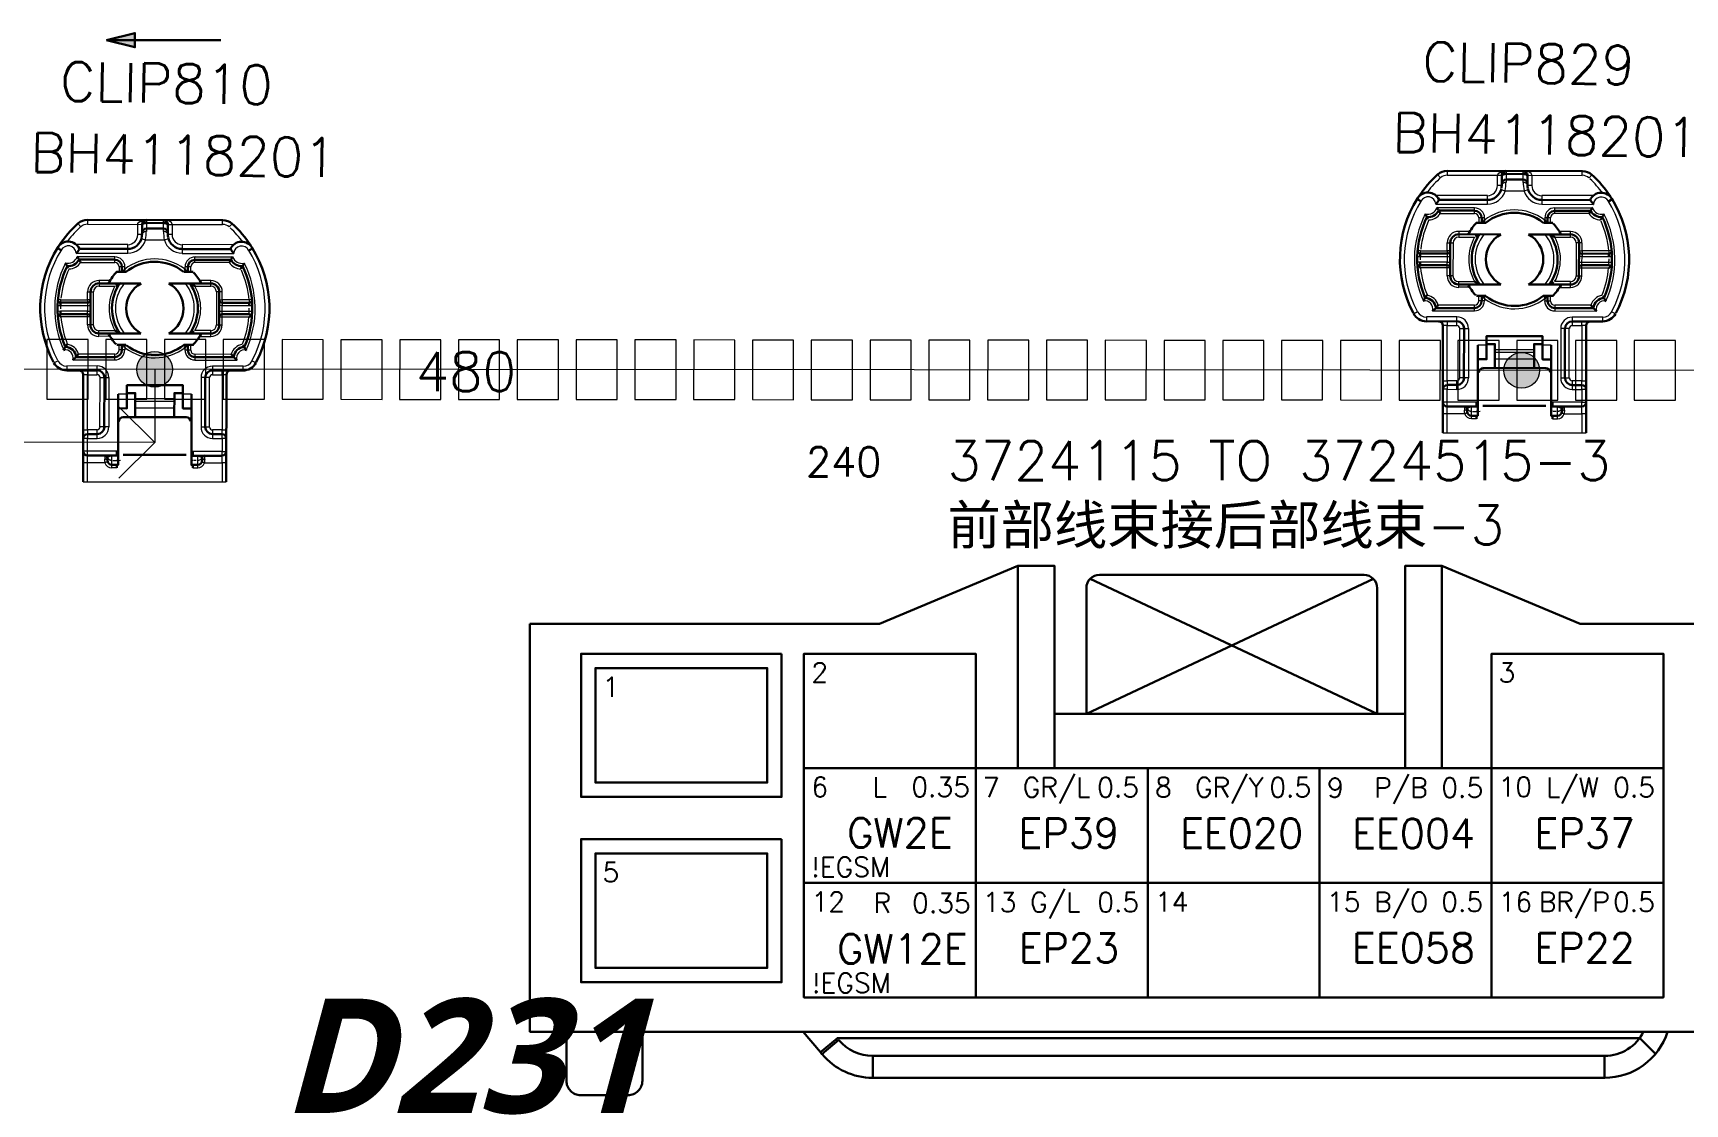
# Model space of a CAD drawing. Header units: millimetres. Extents: x 6 to 3615, y 6 to 858.
# Drawn here: x 1103.4 to 1219, y 143.8 to 218.7 of the extents above; entities that cross this region are included whole.
import ezdxf

# ---------------------------------------------------------------- set-up
doc = ezdxf.new("R2010")
doc.units = ezdxf.units.MM
doc.styles.add('SegoeUIBoldItalic_Style', font='segoeuiz.ttf')
doc.styles.add('Simplex_Style', font='simplex_.ttf')

msp = doc.modelspace()

# ---------------------------------------------------------------- hatches: boundary and pattern name
msp.add_hatch(color=0).paths.add_polyline_path([(1110.55, 218.73), (1108.55, 218.23), (1110.55, 217.73)])
h = msp.add_hatch(color=0)
edge = h.paths.add_edge_path()
edge.add_arc((1111.93, 195.19), 1.25, 0, 360)
h = msp.add_hatch(color=0)
edge = h.paths.add_edge_path()
edge.add_arc((1111.93, 195.19), 1.25, 0, 360)
h = msp.add_hatch(color=0)
edge = h.paths.add_edge_path()
edge.add_arc((1207.59, 195.12), 1.25, 0, 360)
h = msp.add_hatch(color=0)
edge = h.paths.add_edge_path()
edge.add_arc((1207.59, 195.12), 1.25, 0, 360)

# ---------------------------------------------------------------- linework, layer by layer
at = {"color": 0, "linetype": 'Continuous', "lineweight": 30, "flags": 128}
for points in [[(1108.55, 218.23), (1110.55, 217.73), (1110.55, 218.73)], [(1155.8, 175.29), (1141.77, 175.29), (1141.77, 165.27), (1155.8, 165.27), (1155.8, 175.29)], [(1155.8, 162.32), (1141.77, 162.32), (1141.77, 152.3), (1155.8, 152.3), (1155.8, 162.32)]]:
    msp.add_lwpolyline(points, close=True, dxfattribs=at)
for points in [[(1116.55, 218.23), (1108.55, 218.23)], [(1211.82, 209.07), (1202.37, 209.08)], [(1206.2, 208.78), (1206.2, 208.05)], [(1207.7, 208.48), (1206.5, 208.48)], [(1208, 208.05), (1208, 208.78)], [(1200.53, 206.96), (1200.27, 207.11)], [(1205.19, 207.05), (1201.81, 207.05)], [(1212.38, 207.04), (1209, 207.05)], [(1213.66, 206.95), (1213.92, 207.1)], [(1201.78, 206.3), (1204.29, 206.3)], [(1204.79, 205.8), (1204.79, 205.45), (1204.9, 205.45)], [(1209.77, 205.44), (1209.4, 205.44), (1209.4, 205.79)], [(1209.9, 206.29), (1212.41, 206.29)], [(1116.67, 205.64), (1107.22, 205.65)], [(1111.05, 205.34), (1111.05, 204.62)], [(1112.55, 205.04), (1111.35, 205.04)], [(1112.85, 204.62), (1112.85, 205.34)], [(1206.12, 204.64), (1203.19, 204.65)], [(1204.79, 205.45), (1204.42, 205.45)], [(1205.08, 205.45), (1204.9, 205.45), (1204.99, 205.63)], [(1208.07, 204.64), (1211, 204.64)], [(1209.12, 205.44), (1209.29, 205.44)], [(1209.4, 205.44), (1209.29, 205.44), (1209.2, 205.63)], [(1105.38, 203.53), (1105.12, 203.67)], [(1110.04, 203.62), (1106.66, 203.62)], [(1117.23, 203.61), (1113.85, 203.61)], [(1118.51, 203.52), (1118.77, 203.66)], [(1202.58, 204.04), (1202.58, 201.74)], [(1211.6, 201.73), (1211.61, 204.04)], [(1106.63, 202.87), (1109.14, 202.87)], [(1109.64, 202.36), (1109.64, 202.01), (1109.75, 202.01)], [(1114.62, 202.01), (1114.25, 202.01), (1114.25, 202.36)], [(1114.75, 202.86), (1117.26, 202.86)], [(1200.51, 202.29), (1200.35, 202.43)], [(1202.38, 203.29), (1200.51, 203.29)], [(1200.51, 202.49), (1202.38, 202.49)], [(1211.8, 202.48), (1213.68, 202.48)], [(1213.68, 203.28), (1211.81, 203.29)], [(1213.68, 202.28), (1213.83, 202.42)], [(1213.69, 202.48), (1213.69, 202.48)], [(1110.97, 201.21), (1108.04, 201.21)], [(1109.64, 202.01), (1109.27, 202.01)], [(1109.92, 202.01), (1109.75, 202.01), (1109.84, 202.2)], [(1112.92, 201.21), (1115.85, 201.21)], [(1113.97, 202.01), (1114.14, 202.01)], [(1114.25, 202.01), (1114.14, 202.01), (1114.05, 202.2)], [(1107.43, 200.61), (1107.43, 198.31)], [(1116.45, 198.3), (1116.45, 200.61)], [(1203.18, 201.14), (1206.12, 201.14)], [(1204.42, 200.34), (1204.9, 200.33)], [(1204.79, 200.33), (1204.79, 199.98)], [(1204.99, 200.15), (1204.9, 200.33), (1205.07, 200.33)], [(1208.06, 201.13), (1211, 201.13)], [(1209.29, 200.33), (1209.11, 200.33)], [(1209.2, 200.14), (1209.29, 200.33), (1209.4, 200.33)], [(1209.4, 199.98), (1209.4, 200.33), (1209.77, 200.33)], [(1105.35, 198.86), (1105.2, 199)], [(1107.23, 199.86), (1105.35, 199.86)], [(1105.35, 199.06), (1107.23, 199.06)], [(1118.53, 199.85), (1116.65, 199.85)], [(1116.65, 199.05), (1118.53, 199.05)], [(1118.53, 198.85), (1118.68, 198.99)], [(1118.54, 199.05), (1118.54, 199.05)], [(1204.28, 199.48), (1201.57, 199.48), (1201.53, 199.44)], [(1212.66, 199.43), (1212.62, 199.48), (1209.9, 199.48)], [(1108.03, 197.71), (1110.97, 197.7)], [(1112.91, 197.7), (1115.85, 197.7)], [(1200.92, 198.56), (1203.06, 198.55)], [(1202.08, 198.26), (1202.07, 190.75)], [(1203.56, 198.05), (1203.55, 194.6)], [(1210.62, 194.59), (1210.62, 198.05)], [(1211.12, 198.55), (1213.27, 198.55)], [(1212.1, 190.75), (1212.1, 198.25)], [(1109.27, 196.9), (1109.75, 196.9)], [(1109.64, 196.9), (1109.64, 196.55)], [(1109.84, 196.72), (1109.75, 196.9), (1109.92, 196.9)], [(1114.14, 196.9), (1113.96, 196.9)], [(1114.05, 196.71), (1114.14, 196.9), (1114.25, 196.9)], [(1114.25, 196.55), (1114.25, 196.9), (1114.62, 196.9)], [(1204.52, 195.9), (1205.13, 195.9), (1205.13, 197.52), (1209.05, 197.51), (1209.05, 195.89), (1209.66, 195.89)], [(1204.52, 196.89), (1204.52, 192.59), (1204.58, 192.59)], [(1205.72, 195.28), (1205.72, 196.96), (1205.13, 196.96)], [(1209.05, 196.96), (1208.46, 196.96), (1208.46, 195.28)], [(1209.66, 196.88), (1209.65, 192.59), (1209.74, 192.59)], [(1109.13, 196.05), (1106.42, 196.05), (1106.38, 196.01)], [(1117.51, 196), (1117.46, 196.04), (1114.75, 196.04)], [(1105.77, 195.12), (1107.91, 195.12)], [(1106.93, 194.82), (1106.92, 187.32)], [(1108.41, 194.62), (1108.4, 191.16)], [(1115.47, 191.16), (1115.47, 194.62)], [(1115.97, 195.12), (1118.11, 195.12)], [(1116.94, 187.31), (1116.95, 194.82)], [(1204.88, 195.29), (1209.29, 195.28)], [(1109.37, 192.47), (1109.98, 192.46), (1109.98, 194.08), (1113.9, 194.08), (1113.9, 192.46), (1114.51, 192.46)], [(1109.37, 193.45), (1109.37, 189.16), (1109.43, 189.16)], [(1110.57, 191.85), (1110.57, 193.53), (1109.98, 193.53)], [(1113.9, 193.53), (1113.31, 193.53), (1113.3, 191.85)], [(1114.51, 193.45), (1114.5, 189.15), (1114.59, 189.15)], [(1203.05, 194.1), (1202.38, 194.1)], [(1204.58, 194.1), (1204.52, 194.1)], [(1209.66, 194.09), (1209.59, 194.09)], [(1211.8, 194.09), (1211.12, 194.09)], [(1202.38, 192.59), (1204.43, 192.59)], [(1203.78, 192.39), (1203.78, 192.24)], [(1204.43, 192.89), (1204.43, 192.59), (1204.52, 192.59), (1204.52, 191.94), (1204.08, 191.94)], [(1204.43, 191.94), (1204.43, 191.74)], [(1209.29, 192.64), (1204.88, 192.64)], [(1209.59, 192.59), (1209.65, 192.59), (1209.65, 191.94), (1210.09, 191.94)], [(1209.74, 192.89), (1209.74, 192.59), (1211.8, 192.59)], [(1209.74, 191.74), (1209.74, 191.94)], [(1210.39, 192.23), (1210.39, 192.39)], [(1109.73, 191.85), (1114.14, 191.85)], [(1107.9, 190.66), (1107.23, 190.66)], [(1109.43, 190.66), (1109.37, 190.66)], [(1114.5, 190.66), (1114.44, 190.66)], [(1116.65, 190.66), (1115.97, 190.66)], [(1107.22, 189.16), (1109.28, 189.16)], [(1108.63, 188.96), (1108.63, 188.81)], [(1109.28, 189.46), (1109.28, 189.16), (1109.37, 189.16), (1109.37, 188.51), (1108.93, 188.51)], [(1109.28, 188.51), (1109.28, 188.31)], [(1114.14, 189.21), (1109.73, 189.21)], [(1114.44, 189.15), (1114.5, 189.15), (1114.5, 188.5), (1114.94, 188.5)], [(1114.59, 189.45), (1114.59, 189.15), (1116.65, 189.15)], [(1114.59, 188.3), (1114.59, 188.5)], [(1115.24, 188.8), (1115.24, 188.95)], [(1138.19, 177.38), (1162.65, 177.38), (1172.33, 181.44), (1174.9, 181.44), (1174.9, 167.28)], [(1172.33, 167.28), (1172.33, 181.44)], [(1197.21, 180.54), (1177.13, 171.09), (1177.13, 179.89)], [(1197.48, 179.89), (1197.48, 171.09), (1177.4, 180.54)], [(1178.05, 180.82), (1196.56, 180.82)], [(1236.61, 177.38), (1211.68, 177.38), (1202.01, 181.44), (1199.43, 181.44), (1199.43, 167.28)], [(1202.01, 167.28), (1202.01, 181.44)], [(1141.99, 148.84), (1138.19, 148.84), (1138.19, 177.38)], [(1169.39, 167.28), (1157.36, 167.28), (1169.39, 167.28), (1169.39, 159.26), (1169.39, 167.28), (1169.39, 159.26), (1181.42, 159.26), (1181.42, 151.24), (1181.42, 167.28), (1169.39, 167.28), (1169.39, 175.29), (1169.39, 159.26), (1217.51, 159.26), (1205.48, 159.26), (1205.48, 167.28), (1205.48, 159.26), (1205.48, 167.28), (1205.48, 151.24), (1205.48, 159.26), (1205.48, 151.24), (1205.48, 159.26), (1193.45, 159.26), (1193.45, 167.28), (1193.45, 159.26), (1193.45, 167.28), (1193.45, 159.26), (1181.42, 159.26), (1181.42, 167.28), (1205.48, 167.28)], [(1157.36, 175.29), (1157.36, 167.28), (1157.36, 175.29), (1157.36, 167.28), (1157.36, 175.29), (1169.39, 175.29)], [(1217.51, 151.24), (1217.51, 175.29), (1217.51, 151.24), (1169.39, 151.24), (1169.39, 159.26), (1169.39, 151.24), (1169.39, 159.26), (1169.39, 151.24), (1157.36, 151.24), (1157.36, 159.26), (1157.36, 151.24)], [(1205.48, 175.29), (1205.48, 167.28), (1205.48, 175.29), (1205.48, 167.28), (1205.48, 175.29), (1217.51, 175.29)], [(1154.8, 174.29), (1154.8, 166.27), (1154.8, 174.29), (1154.8, 166.27), (1154.8, 174.29), (1142.77, 174.29), (1142.77, 166.27), (1154.8, 166.27), (1142.77, 166.27), (1142.77, 174.29)], [(1174.9, 171.09), (1199.43, 171.09)], [(1157.36, 167.28), (1157.36, 159.26), (1157.36, 167.28)], [(1217.51, 167.28), (1205.48, 167.28), (1217.51, 167.28)], [(1154.8, 161.32), (1154.8, 153.3), (1154.8, 161.32), (1154.8, 153.3), (1154.8, 161.32), (1142.77, 161.32), (1142.77, 153.3), (1154.8, 153.3), (1142.77, 153.3), (1142.77, 161.32)], [(1169.39, 159.26), (1157.36, 159.26), (1169.39, 159.26)], [(1193.45, 159.26), (1193.45, 151.24), (1193.45, 159.26), (1193.45, 151.24), (1193.45, 159.26)], [(1147.31, 148.84), (1139.18, 148.84)], [(1146.06, 148.84), (1146.06, 145.4), (1146.05, 145.3), (1146.04, 145.2), (1146.02, 145.11), (1145.98, 145.02), (1145.94, 144.93), (1145.89, 144.84), (1145.83, 144.76), (1145.77, 144.69), (1145.7, 144.62), (1145.61, 144.57), (1145.53, 144.52), (1145.44, 144.47), (1145.35, 144.44), (1145.25, 144.42), (1145.16, 144.4), (1145.06, 144.4), (1141.74, 144.4), (1141.64, 144.4), (1141.55, 144.42), (1141.45, 144.44), (1141.36, 144.47), (1141.27, 144.52), (1141.18, 144.57), (1141.1, 144.62), (1141.03, 144.69), (1140.97, 144.76), (1140.91, 144.84), (1140.86, 144.93), (1140.82, 145.02), (1140.78, 145.11), (1140.76, 145.2), (1140.74, 145.3), (1140.74, 145.4), (1140.74, 148.84)], [(1210.06, 148.84), (1147.31, 148.84), (1227.49, 148.84)], [(1216.95, 147.28), (1215.86, 148.39), (1159.71, 148.39), (1158.52, 147.4), (1157.32, 148.84)], [(1159.81, 148.26), (1158.62, 147.27), (1158.52, 147.4)], [(1220.38, 148.84), (1204.14, 148.84)], [(1162.18, 145.61), (1162.18, 147.15), (1213.39, 147.15), (1213.39, 145.61), (1162.18, 145.61)]]:
    msp.add_lwpolyline(points, dxfattribs=at)
at = {"color": 0, "linetype": 'Continuous', "lineweight": 13, "flags": 128}
for points in [[(1201.9, 208.6), (1201.7, 208.82)], [(1202.37, 209.08), (1202.37, 208.78), (1206.2, 208.78)], [(1206.2, 208.05), (1205.89, 208.05), (1205.9, 208.78)], [(1205.9, 208.78), (1205.91, 208.83), (1205.98, 208.93), (1206.09, 209)], [(1206.5, 208.91), (1206.47, 208.91), (1206.44, 208.9), (1206.41, 208.9), (1206.38, 208.9), (1206.36, 208.89), (1206.33, 208.89), (1206.31, 208.88), (1206.28, 208.87), (1206.27, 208.86), (1206.25, 208.85), (1206.23, 208.84), (1206.22, 208.83), (1206.21, 208.82), (1206.2, 208.8), (1206.2, 208.79), (1206.2, 208.78)], [(1206.5, 208.82), (1206.47, 208.82), (1206.44, 208.82), (1206.41, 208.82), (1206.38, 208.81), (1206.36, 208.81), (1206.33, 208.8), (1206.31, 208.79), (1206.28, 208.78), (1206.27, 208.77), (1206.25, 208.76), (1206.23, 208.75), (1206.22, 208.74), (1206.21, 208.73), (1206.2, 208.72), (1206.2, 208.7), (1206.2, 208.69)], [(1206.5, 208.28), (1206.47, 208.28), (1206.44, 208.27), (1206.41, 208.27), (1206.39, 208.26), (1206.36, 208.25), (1206.34, 208.24), (1206.31, 208.23), (1206.29, 208.22), (1206.28, 208.2), (1206.26, 208.19), (1206.24, 208.17), (1206.23, 208.15), (1206.22, 208.13), (1206.21, 208.11), (1206.2, 208.09), (1206.2, 208.07), (1206.2, 208.05)], [(1206.5, 209.08), (1206.5, 208.91), (1207.7, 208.91)], [(1207.7, 208.82), (1206.5, 208.82), (1206.5, 208.91)], [(1206.5, 208.82), (1206.5, 208.28)], [(1208.25, 208.9), (1208.08, 209.01), (1207.7, 209.08)], [(1207.7, 208.28), (1207.7, 209.08)], [(1208, 208.78), (1208, 208.79), (1207.99, 208.8), (1207.99, 208.81), (1207.98, 208.82), (1207.97, 208.83), (1207.96, 208.84), (1207.94, 208.85), (1207.92, 208.86), (1207.9, 208.87), (1207.88, 208.88), (1207.86, 208.89), (1207.83, 208.89), (1207.81, 208.9), (1207.78, 208.9), (1207.75, 208.9), (1207.73, 208.91), (1207.7, 208.91)], [(1208, 208.69), (1208, 208.7), (1207.99, 208.72), (1207.99, 208.73), (1207.98, 208.74), (1207.97, 208.75), (1207.95, 208.76), (1207.93, 208.77), (1207.91, 208.78), (1207.89, 208.79), (1207.87, 208.8), (1207.84, 208.8), (1207.81, 208.81), (1207.79, 208.81), (1207.76, 208.82), (1207.73, 208.82), (1207.7, 208.82)], [(1208, 208.05), (1208, 208.07), (1207.99, 208.09), (1207.99, 208.11), (1207.98, 208.13), (1207.97, 208.15), (1207.95, 208.17), (1207.94, 208.19), (1207.92, 208.2), (1207.9, 208.22), (1207.88, 208.23), (1207.86, 208.24), (1207.83, 208.25), (1207.81, 208.26), (1207.78, 208.27), (1207.75, 208.27), (1207.73, 208.28), (1207.7, 208.28)], [(1208, 208.78), (1211.82, 208.77), (1211.82, 209.07)], [(1208.3, 208.78), (1208.3, 208.05), (1208, 208.05)], [(1212.3, 208.59), (1212.5, 208.81)], [(1201.58, 206.75), (1205.19, 206.75), (1205.19, 207.35), (1201.59, 207.35)], [(1208.04, 207.76), (1207.75, 207.67), (1206.44, 207.67), (1206.15, 207.76)], [(1212.6, 207.35), (1209, 207.35), (1209, 206.75), (1212.61, 206.74)], [(1201.89, 206.1), (1204.29, 206.1), (1204.29, 206.5), (1201.65, 206.5)], [(1204.99, 205.63), (1204.99, 205.8), (1204.59, 205.8), (1204.59, 205.45)], [(1209.6, 205.44), (1209.6, 205.79), (1209.2, 205.79), (1209.2, 205.63)], [(1212.3, 206.09), (1209.9, 206.09), (1209.9, 206.5), (1212.54, 206.49)], [(1106.75, 205.17), (1106.55, 205.39)], [(1107.22, 205.65), (1107.22, 205.35), (1111.05, 205.34)], [(1110.74, 205.34), (1110.76, 205.4), (1110.83, 205.49), (1110.94, 205.57)], [(1111.05, 204.62), (1110.74, 204.62), (1110.74, 205.34)], [(1111.35, 205.47), (1111.32, 205.47), (1111.29, 205.47), (1111.26, 205.47), (1111.23, 205.46), (1111.21, 205.46), (1111.18, 205.45), (1111.16, 205.45), (1111.13, 205.44), (1111.11, 205.43), (1111.1, 205.42), (1111.08, 205.41), (1111.07, 205.39), (1111.06, 205.38), (1111.05, 205.37), (1111.05, 205.36), (1111.05, 205.34)], [(1111.35, 205.39), (1111.32, 205.39), (1111.29, 205.39), (1111.26, 205.38), (1111.23, 205.38), (1111.21, 205.37), (1111.18, 205.37), (1111.16, 205.36), (1111.13, 205.35), (1111.11, 205.34), (1111.1, 205.33), (1111.08, 205.32), (1111.07, 205.31), (1111.06, 205.3), (1111.05, 205.28), (1111.05, 205.27), (1111.05, 205.26)], [(1111.35, 204.84), (1111.32, 204.84), (1111.29, 204.84), (1111.26, 204.84), (1111.24, 204.83), (1111.21, 204.82), (1111.19, 204.81), (1111.16, 204.8), (1111.14, 204.78), (1111.12, 204.77), (1111.11, 204.76), (1111.09, 204.74), (1111.08, 204.72), (1111.06, 204.7), (1111.06, 204.68), (1111.05, 204.66), (1111.05, 204.64), (1111.05, 204.62)], [(1111.35, 205.65), (1111.35, 205.47), (1112.55, 205.47)], [(1112.55, 205.39), (1111.35, 205.39), (1111.35, 205.47)], [(1111.35, 205.39), (1111.35, 204.84)], [(1113.1, 205.47), (1112.93, 205.58), (1112.55, 205.65)], [(1112.55, 204.84), (1112.55, 205.65)], [(1112.85, 205.34), (1112.85, 205.36), (1112.84, 205.37), (1112.84, 205.38), (1112.83, 205.39), (1112.82, 205.4), (1112.8, 205.41), (1112.79, 205.42), (1112.77, 205.43), (1112.75, 205.44), (1112.73, 205.45), (1112.71, 205.46), (1112.68, 205.46), (1112.66, 205.47), (1112.63, 205.47), (1112.6, 205.47), (1112.58, 205.47), (1112.55, 205.47)], [(1112.85, 205.26), (1112.85, 205.27), (1112.84, 205.28), (1112.84, 205.3), (1112.83, 205.31), (1112.81, 205.32), (1112.8, 205.33), (1112.78, 205.34), (1112.76, 205.35), (1112.74, 205.36), (1112.72, 205.37), (1112.69, 205.37), (1112.66, 205.38), (1112.63, 205.38), (1112.61, 205.38), (1112.58, 205.39), (1112.55, 205.39)], [(1112.85, 204.62), (1112.85, 204.64), (1112.84, 204.66), (1112.84, 204.68), (1112.83, 204.7), (1112.82, 204.72), (1112.8, 204.74), (1112.79, 204.75), (1112.77, 204.77), (1112.75, 204.78), (1112.73, 204.8), (1112.71, 204.81), (1112.68, 204.82), (1112.66, 204.83), (1112.63, 204.84), (1112.6, 204.84), (1112.58, 204.84), (1112.55, 204.84)], [(1112.85, 205.34), (1116.67, 205.34), (1116.67, 205.64)], [(1113.15, 205.34), (1113.15, 204.62), (1112.85, 204.62)], [(1117.15, 205.16), (1117.35, 205.38)], [(1203.95, 204.85), (1203.19, 204.85), (1203.19, 204.45), (1204.29, 204.44)], [(1209.9, 204.44), (1211, 204.44), (1211, 204.84), (1210.24, 204.84)], [(1106.43, 203.32), (1110.04, 203.32), (1110.04, 203.92), (1106.44, 203.92)], [(1112.89, 204.33), (1112.6, 204.24), (1111.29, 204.24), (1111, 204.33)], [(1117.45, 203.91), (1113.85, 203.92), (1113.85, 203.31), (1117.46, 203.31)], [(1200.51, 203.49), (1200.31, 203.51)], [(1202.58, 203.49), (1202.38, 203.49), (1202.38, 204.05), (1202.79, 204.04), (1202.78, 201.74), (1202.38, 201.74), (1202.38, 202.29), (1200.51, 202.29)], [(1200.51, 203.29), (1200.51, 203.49), (1202.38, 203.49), (1202.38, 203.09), (1202.58, 203.09)], [(1213.68, 203.48), (1211.81, 203.49), (1211.81, 204.04), (1211.4, 204.04), (1211.4, 201.73), (1211.8, 201.73), (1211.8, 202.28), (1211.6, 202.28)], [(1211.61, 203.49), (1211.81, 203.49), (1211.81, 203.09), (1213.71, 203.08), (1213.91, 203.09)], [(1213.88, 203.5), (1213.68, 203.48), (1213.68, 203.28)], [(1106.74, 202.67), (1109.14, 202.67), (1109.14, 203.07), (1106.5, 203.07)], [(1109.84, 202.2), (1109.84, 202.36), (1109.44, 202.36), (1109.44, 202.01)], [(1114.45, 202.01), (1114.45, 202.36), (1114.05, 202.36), (1114.05, 202.2)], [(1117.15, 202.66), (1114.75, 202.66), (1114.75, 203.06), (1117.39, 203.06)], [(1200.28, 203.1), (1200.48, 203.09), (1202.38, 203.09), (1202.38, 202.69), (1202.58, 202.69)], [(1202.58, 202.29), (1202.38, 202.29), (1202.38, 202.69), (1200.48, 202.69), (1200.28, 202.69)], [(1213.91, 202.68), (1213.71, 202.68), (1211.8, 202.68), (1211.81, 203.09), (1211.6, 203.09)], [(1213.68, 202.28), (1211.8, 202.28), (1211.8, 202.68), (1211.6, 202.68)], [(1213.68, 202.48), (1213.68, 202.48), (1213.69, 202.49), (1213.69, 202.52), (1213.71, 202.68)], [(1108.8, 201.41), (1108.04, 201.41), (1108.04, 201.01), (1109.14, 201.01)], [(1114.75, 201.01), (1115.85, 201.01), (1115.85, 201.41), (1115.09, 201.41)], [(1203.95, 200.94), (1203.18, 200.94), (1203.18, 201.34), (1204.29, 201.34)], [(1210.23, 200.93), (1211, 200.93), (1211, 201.33), (1209.9, 201.33)], [(1105.36, 200.06), (1105.15, 200.08)], [(1107.43, 200.06), (1107.23, 200.06), (1107.23, 200.61), (1107.63, 200.61), (1107.63, 198.31), (1107.23, 198.31), (1107.23, 198.86), (1105.35, 198.86)], [(1105.35, 199.86), (1105.36, 200.06), (1107.23, 200.06), (1107.23, 199.66), (1107.43, 199.66)], [(1118.53, 200.05), (1116.65, 200.05), (1116.65, 200.61), (1116.25, 200.61), (1116.25, 198.3), (1116.65, 198.3), (1116.65, 198.85), (1116.45, 198.85)], [(1116.45, 200.05), (1116.65, 200.05), (1116.65, 199.65), (1118.56, 199.65), (1118.76, 199.66)], [(1118.73, 200.07), (1118.53, 200.05), (1118.53, 199.85)], [(1204.99, 200.15), (1204.99, 199.98), (1204.59, 199.98), (1204.59, 200.34)], [(1209.2, 200.14), (1209.2, 199.98), (1209.6, 199.98), (1209.6, 200.33)], [(1105.13, 199.67), (1105.33, 199.66), (1107.23, 199.66), (1107.23, 199.26), (1107.43, 199.26)], [(1107.43, 198.86), (1107.23, 198.86), (1107.23, 199.26), (1105.33, 199.26), (1105.13, 199.25)], [(1118.76, 199.25), (1118.55, 199.25), (1116.65, 199.25), (1116.65, 199.65), (1116.45, 199.65)], [(1118.53, 198.85), (1116.65, 198.85), (1116.65, 199.25), (1116.45, 199.25)], [(1118.53, 199.05), (1118.53, 199.05), (1118.53, 199.06), (1118.54, 199.09), (1118.55, 199.25)], [(1200.03, 199.08), (1200.3, 199.23)], [(1202.38, 198.56), (1202.38, 198.26), (1203.06, 198.26), (1203.06, 198.86), (1200.92, 198.86), (1200.92, 198.56)], [(1201.35, 199.28), (1204.28, 199.28), (1204.28, 199.68), (1201.74, 199.68)], [(1212.45, 199.68), (1209.9, 199.68), (1209.9, 199.28), (1212.84, 199.27)], [(1213.27, 198.55), (1213.27, 198.85), (1211.13, 198.85), (1211.12, 198.25), (1211.8, 198.25), (1211.8, 194.39), (1212.1, 194.39)], [(1214.15, 199.07), (1213.88, 199.22)], [(1108.8, 197.5), (1108.03, 197.51), (1108.03, 197.91), (1109.13, 197.91)], [(1115.08, 197.5), (1115.85, 197.5), (1115.85, 197.9), (1114.75, 197.9)], [(1202.08, 194.4), (1202.38, 194.4), (1202.38, 193.8), (1203.05, 193.79), (1203.05, 194.4), (1202.38, 194.4), (1202.38, 198.26), (1202.08, 198.26)], [(1203.55, 194.6), (1203.25, 194.6), (1203.26, 198.05), (1203.86, 198.05), (1203.86, 194.6), (1203.55, 194.6)], [(1210.32, 194.59), (1210.92, 194.59), (1210.92, 198.05), (1210.32, 198.05), (1210.32, 194.59)], [(1212.1, 198.25), (1211.8, 198.25), (1211.8, 198.55)], [(1109.84, 196.72), (1109.84, 196.55), (1109.44, 196.55), (1109.44, 196.9)], [(1114.05, 196.71), (1114.05, 196.55), (1114.45, 196.55), (1114.45, 196.9)], [(1205.13, 196.89), (1204.52, 196.89)], [(1208.46, 196.56), (1205.72, 196.56)], [(1209.66, 196.88), (1209.05, 196.88)], [(1104.88, 195.65), (1105.15, 195.79)], [(1107.23, 195.12), (1107.23, 194.82), (1107.91, 194.82), (1107.91, 195.42), (1105.77, 195.43), (1105.77, 195.12)], [(1106.2, 195.85), (1109.13, 195.85), (1109.13, 196.25), (1106.59, 196.25)], [(1117.3, 196.24), (1114.75, 196.25), (1114.75, 195.84), (1117.69, 195.84)], [(1118.11, 195.12), (1118.11, 195.42), (1115.97, 195.42), (1115.97, 194.82), (1116.65, 194.82), (1116.65, 190.96), (1116.95, 190.96)], [(1119, 195.64), (1118.73, 195.78)], [(1208.46, 196.37), (1205.72, 196.38)], [(1205.72, 195.94), (1208.46, 195.94)], [(1260.73, 195.08), (1005.65, 195.27)], [(1106.92, 190.96), (1107.23, 190.96), (1107.23, 190.36), (1107.9, 190.36), (1107.9, 190.96), (1107.23, 190.96), (1107.23, 194.82), (1106.93, 194.82)], [(1108.4, 191.16), (1108.1, 191.16), (1108.11, 194.62), (1108.71, 194.62), (1108.71, 191.16), (1108.4, 191.16)], [(1111.93, 195.19), (1111.93, 190.07)], [(1115.17, 191.16), (1115.77, 191.16), (1115.77, 194.62), (1115.17, 194.62), (1115.17, 191.16)], [(1116.95, 194.82), (1116.65, 194.82), (1116.65, 195.12)], [(1212.1, 193.79), (1211.8, 193.79), (1211.8, 194.39), (1211.12, 194.39), (1211.12, 193.79), (1211.8, 193.79), (1211.8, 192.89), (1212.1, 192.89)], [(1109.98, 193.45), (1109.37, 193.45)], [(1113.31, 193.13), (1110.57, 193.13)], [(1114.51, 193.45), (1113.9, 193.45)], [(1204.52, 192.89), (1204.43, 192.89), (1202.38, 192.89), (1202.38, 193.8), (1202.07, 193.8)], [(1204.52, 193.59), (1204.58, 193.59)], [(1204.58, 193.09), (1204.52, 193.09)], [(1209.59, 193.59), (1209.66, 193.59)], [(1209.65, 193.09), (1209.59, 193.09)], [(1111.93, 190.07), (1109.43, 192.57)], [(1113.31, 192.94), (1110.57, 192.94)], [(1110.57, 192.51), (1113.31, 192.5)], [(1203.79, 192.15), (1203.6, 192.09), (1202.38, 192.09), (1202.38, 192.89), (1202.07, 192.89)], [(1202.07, 190.75), (1202.37, 190.75), (1202.38, 192.09), (1202.07, 192.09)], [(1203.58, 192.59), (1203.58, 192.34)], [(1203.78, 192.24), (1203.78, 192.25), (1203.77, 192.26), (1203.77, 192.27), (1203.76, 192.28), (1203.76, 192.29), (1203.75, 192.3), (1203.73, 192.3), (1203.72, 192.31), (1203.71, 192.32), (1203.69, 192.32), (1203.67, 192.33), (1203.65, 192.33), (1203.64, 192.34), (1203.62, 192.34), (1203.6, 192.34), (1203.58, 192.34)], [(1204.08, 192.56), (1203.87, 192.51), (1203.81, 192.46), (1203.79, 192.44)], [(1203.79, 192.44), (1203.8, 192.42), (1203.82, 192.4), (1203.83, 192.37), (1203.85, 192.35), (1203.87, 192.34), (1203.89, 192.32), (1203.91, 192.3), (1203.94, 192.29), (1203.96, 192.28), (1203.99, 192.27), (1204.02, 192.27), (1204.05, 192.26), (1204.08, 192.26)], [(1204.52, 192.56), (1204.08, 192.56), (1204.08, 192.59)], [(1204.43, 191.74), (1204.08, 191.74), (1204.08, 192.56)], [(1204.52, 192.26), (1204.43, 192.26)], [(1204.52, 192.09), (1204.58, 192.09)], [(1209.59, 192.09), (1209.65, 192.09)], [(1212.1, 192.08), (1211.8, 192.09), (1211.8, 192.89), (1209.74, 192.89), (1209.65, 192.88)], [(1209.65, 192.56), (1210.09, 192.56), (1210.09, 192.59)], [(1209.74, 192.26), (1209.65, 192.26)], [(1209.74, 191.74), (1210.09, 191.73), (1210.09, 192.56)], [(1210.09, 192.56), (1210.3, 192.51), (1210.37, 192.46), (1210.38, 192.44)], [(1210.09, 192.26), (1210.12, 192.26), (1210.15, 192.26), (1210.18, 192.27), (1210.21, 192.28), (1210.24, 192.29), (1210.26, 192.3), (1210.28, 192.32), (1210.31, 192.33), (1210.33, 192.35), (1210.34, 192.37), (1210.36, 192.39), (1210.37, 192.41), (1210.38, 192.44)], [(1210.38, 192.15), (1210.57, 192.09), (1211.8, 192.09), (1211.8, 190.75), (1212.1, 190.75)], [(1210.59, 192.34), (1210.58, 192.34), (1210.56, 192.33), (1210.54, 192.33), (1210.52, 192.33), (1210.5, 192.32), (1210.48, 192.32), (1210.47, 192.31), (1210.45, 192.31), (1210.44, 192.3), (1210.43, 192.29), (1210.42, 192.28), (1210.41, 192.27), (1210.4, 192.27), (1210.4, 192.26), (1210.39, 192.25), (1210.39, 192.23)], [(1210.59, 192.34), (1210.59, 192.59)], [(1116.95, 190.36), (1116.65, 190.36), (1116.65, 190.96), (1115.97, 190.96), (1115.97, 190.36), (1116.65, 190.36), (1116.65, 189.45), (1116.95, 189.45)], [(1202.37, 190.75), (1211.8, 190.75)], [(1111.93, 190.07), (1005.65, 190.14)], [(1109.37, 189.45), (1109.28, 189.46), (1107.23, 189.46), (1107.23, 190.36), (1106.92, 190.36)], [(1109.37, 190.16), (1109.43, 190.16)], [(1109.43, 189.66), (1109.37, 189.66)], [(1111.93, 190.07), (1109.43, 187.57)], [(1114.44, 190.16), (1114.5, 190.16)], [(1114.5, 189.66), (1114.44, 189.66)], [(1108.64, 188.72), (1108.45, 188.66), (1107.22, 188.66), (1107.23, 189.46), (1106.92, 189.46)], [(1106.92, 187.32), (1107.22, 187.32), (1107.22, 188.66), (1106.92, 188.66)], [(1108.43, 189.16), (1108.43, 188.91)], [(1108.63, 188.81), (1108.63, 188.82), (1108.62, 188.83), (1108.62, 188.84), (1108.61, 188.85), (1108.6, 188.86), (1108.59, 188.86), (1108.58, 188.87), (1108.57, 188.88), (1108.56, 188.89), (1108.54, 188.89), (1108.52, 188.9), (1108.5, 188.9), (1108.49, 188.9), (1108.47, 188.91), (1108.45, 188.91), (1108.43, 188.91)], [(1108.93, 189.13), (1108.72, 189.08), (1108.65, 189.03), (1108.64, 189.01)], [(1108.64, 189.01), (1108.65, 188.98), (1108.66, 188.96), (1108.68, 188.94), (1108.7, 188.92), (1108.72, 188.9), (1108.74, 188.89), (1108.76, 188.87), (1108.79, 188.86), (1108.81, 188.85), (1108.84, 188.84), (1108.87, 188.84), (1108.9, 188.83), (1108.93, 188.83)], [(1109.37, 189.13), (1108.93, 189.13), (1108.93, 189.16)], [(1109.28, 188.31), (1108.93, 188.31), (1108.93, 189.13)], [(1109.37, 188.83), (1109.28, 188.83)], [(1109.37, 188.66), (1109.43, 188.66)], [(1114.44, 188.65), (1114.5, 188.65)], [(1116.95, 188.65), (1116.65, 188.65), (1116.65, 189.45), (1114.59, 189.45), (1114.5, 189.45)], [(1114.5, 189.12), (1114.94, 189.12), (1114.94, 189.15)], [(1114.59, 188.82), (1114.5, 188.82)], [(1114.59, 188.3), (1114.94, 188.3), (1114.94, 189.12)], [(1114.94, 189.12), (1115.15, 189.08), (1115.22, 189.02), (1115.23, 189)], [(1114.94, 188.83), (1114.97, 188.83), (1115, 188.83), (1115.03, 188.84), (1115.06, 188.85), (1115.08, 188.86), (1115.11, 188.87), (1115.13, 188.88), (1115.15, 188.9), (1115.18, 188.92), (1115.19, 188.94), (1115.21, 188.96), (1115.22, 188.98), (1115.23, 189)], [(1115.23, 188.71), (1115.42, 188.65), (1116.65, 188.65), (1116.65, 187.31), (1116.94, 187.31)], [(1115.44, 188.9), (1115.43, 188.9), (1115.4, 188.9), (1115.39, 188.9), (1115.37, 188.9), (1115.35, 188.89), (1115.33, 188.89), (1115.32, 188.88), (1115.3, 188.88), (1115.29, 188.87), (1115.28, 188.86), (1115.27, 188.85), (1115.26, 188.84), (1115.25, 188.83), (1115.25, 188.82), (1115.24, 188.81), (1115.24, 188.8)], [(1115.44, 188.9), (1115.44, 189.15)], [(1107.22, 187.32), (1116.65, 187.31)]]:
    msp.add_lwpolyline(points, dxfattribs=at)
for points in [[(1104.39, 193.11), (1107.27, 193.11), (1107.27, 197.28), (1104.39, 197.28), (1104.39, 193.11)], [(1108.5, 193.11), (1111.38, 193.11), (1111.39, 197.27), (1108.51, 197.28), (1108.5, 193.11)], [(1112.62, 193.11), (1115.5, 193.1), (1115.5, 197.27), (1112.62, 197.27), (1112.62, 193.11)], [(1116.73, 193.1), (1119.61, 193.1), (1119.61, 197.27), (1116.73, 197.27), (1116.73, 193.1)], [(1120.84, 193.1), (1123.72, 193.1), (1123.73, 197.26), (1120.85, 197.27), (1120.84, 193.1)], [(1124.96, 193.1), (1127.84, 193.09), (1127.84, 197.26), (1124.96, 197.26), (1124.96, 193.1)], [(1129.07, 193.09), (1131.95, 193.09), (1131.96, 197.26), (1129.08, 197.26), (1129.07, 193.09)], [(1133.19, 193.09), (1136.07, 193.09), (1136.07, 197.26), (1133.19, 197.26), (1133.19, 193.09)], [(1137.3, 193.09), (1140.18, 193.09), (1140.18, 197.25), (1137.3, 197.25), (1137.3, 193.09)], [(1141.42, 193.09), (1144.3, 193.08), (1144.3, 197.25), (1141.42, 197.25), (1141.42, 193.09)], [(1145.53, 193.08), (1148.41, 193.08), (1148.41, 197.25), (1145.53, 197.25), (1145.53, 193.08)], [(1149.64, 193.08), (1152.52, 193.08), (1152.53, 197.24), (1149.65, 197.25), (1149.64, 193.08)], [(1153.76, 193.08), (1156.64, 193.07), (1156.64, 197.24), (1153.76, 197.24), (1153.76, 193.08)], [(1157.87, 193.07), (1160.75, 193.07), (1160.75, 197.24), (1157.88, 197.24), (1157.87, 193.07)], [(1161.99, 193.07), (1164.87, 193.07), (1164.87, 197.24), (1161.99, 197.24), (1161.99, 193.07)], [(1166.1, 193.07), (1168.98, 193.07), (1168.98, 197.23), (1166.1, 197.23), (1166.1, 193.07)], [(1170.21, 193.06), (1173.09, 193.06), (1173.1, 197.23), (1170.22, 197.23), (1170.21, 193.06)], [(1174.33, 193.06), (1177.21, 193.06), (1177.21, 197.23), (1174.33, 197.23), (1174.33, 193.06)], [(1178.44, 193.06), (1181.32, 193.06), (1181.33, 197.22), (1178.45, 197.23), (1178.44, 193.06)], [(1182.56, 193.06), (1185.44, 193.05), (1185.44, 197.22), (1182.56, 197.22), (1182.56, 193.06)], [(1186.67, 193.05), (1189.55, 193.05), (1189.55, 197.22), (1186.67, 197.22), (1186.67, 193.05)], [(1190.78, 193.05), (1193.66, 193.05), (1193.67, 197.21), (1190.79, 197.22), (1190.78, 193.05)], [(1194.9, 193.05), (1197.78, 193.04), (1197.78, 197.21), (1194.9, 197.21), (1194.9, 193.05)], [(1199.01, 193.04), (1201.89, 193.04), (1201.9, 197.21), (1199.02, 197.21), (1199.01, 193.04)], [(1203.13, 193.04), (1206.01, 193.04), (1206.01, 197.21), (1203.13, 197.21), (1203.13, 193.04)], [(1207.24, 193.04), (1210.12, 193.04), (1210.12, 197.2), (1207.24, 197.2), (1207.24, 193.04)], [(1211.36, 193.04), (1214.24, 193.03), (1214.24, 197.2), (1211.36, 197.2), (1211.36, 193.04)], [(1215.47, 193.03), (1218.35, 193.03), (1218.35, 197.2), (1215.47, 197.2), (1215.47, 193.03)]]:
    msp.add_lwpolyline(points, close=True, dxfattribs=at)
at = {"color": 0, "linetype": 'Continuous', "lineweight": 13}
for centre in [(1111.93, 195.19), (1111.93, 195.19), (1207.59, 195.12), (1207.59, 195.12)]:
    msp.add_circle(centre, 1.25, dxfattribs=at)
at = {"color": 0, "linetype": 'Continuous', "lineweight": 30}
for centre, radius, start, end in [((1207.04, 202.93), 7.95, 131.9591, 146.9591), ((1202.38, 208.06), 1.02, 89.9591, 130.9591), ((1206.48, 208.1), 0.977, 88.9591, 113.9591), ((1206.5, 208.77), 0.302, 90.9591, 179.9591), ((1206.5, 208.17), 0.302, 90.9591, 179.9591), ((1207.7, 208.77), 0.302, 0.9591, 89.9591), ((1207.7, 208.17), 0.302, 0.9591, 89.9591), ((1211.82, 208.05), 1.02, 47.9591, 88.9591), ((1207.15, 202.93), 7.95, 32.9591, 47.9591), ((1207.1, 202.89), 8.03, 147.9591, -152.0409), ((1201.03, 206.71), 0.854, 23.9591, 151.9591), ((1199.67, 208.47), 2.57, -42.0409, -34.0409), ((1205.19, 208.05), 1, -90.0409, -11.0409), ((1204.58, 208.11), 1.61, -8.0409, -2.0409), ((1209.61, 208.1), 1.61, -178.0409, -172.0409), ((1209, 208.05), 1, -169.0409, -90.0409), ((1213.16, 206.7), 0.854, 27.9591, 155.9591), ((1214.57, 208.48), 2.61, -146.0409, -138.0409), ((1207.08, 202.89), 8.03, -28.0409, 31.9591), ((1207.1, 202.89), 6.82, 153.9591, -157.0409), ((1202.21, 206.63), 1.47, -157.0409, -148.0409), ((1201.03, 206.7), 0.852, -95.0409, -29.0409), ((1208.35, 210.29), 8.62, -149.0409, -148.0409), ((1198.85, 204.51), 3.44, 31.9591, 35.9591), ((1197.95, 204.05), 4.44, 26.9591, 29.9591), ((1204.29, 205.8), 0.497, -0.0409, 89.9591), ((1207.09, 202.89), 3.26, 51.9591, 128.9591), ((1209.9, 205.79), 0.497, 89.9591, 179.9591), ((1216.37, 203.92), 4.61, 148.9591, 151.9591), ((1213.16, 206.7), 0.854, -152.0409, -86.0409), ((1215.34, 204.5), 3.44, 143.9591, 147.9591), ((1210.52, 207.4), 3.12, -34.0409, -30.0409), ((1207.09, 202.89), 6.82, -23.0409, 25.9591), ((1211.98, 206.62), 1.47, -32.0409, -23.0409), ((1111.89, 199.5), 7.95, 131.9591, 146.9591), ((1107.23, 204.63), 1.02, 89.9591, 130.9591), ((1111.33, 204.67), 0.977, 88.9591, 113.9591), ((1109.43, 204.67), 1.61, -8.0409, -2.0409), ((1111.35, 205.34), 0.302, 90.9591, 179.9591), ((1111.35, 204.74), 0.302, 90.9591, 179.9591), ((1112.55, 205.34), 0.302, 0.9591, 89.9591), ((1112.55, 204.74), 0.302, 0.9591, 89.9591), ((1114.46, 204.67), 1.61, -178.0409, -172.0409), ((1116.67, 204.62), 1.02, 47.9591, 88.9591), ((1112, 199.5), 7.95, 32.9591, 47.9591), ((1203.19, 204.04), 0.604, 89.9591, 178.9591), ((1207.18, 202.82), 3.81, 135.9591, 150.9591), ((1207.09, 202.89), 3, 143.9591, -145.0409), ((1206.22, 201.4), 3.6, 114.9591, 120.9591), ((1207.09, 202.89), 2, 118.9591, -119.0409), ((1207.1, 202.89), 2, -61.0409, 60.9591), ((1206.9, 199.43), 5.84, 58.9591, 62.9591), ((1207.1, 202.89), 3.69, 27.9591, 42.9591), ((1211, 204.04), 0.604, -0.0409, 88.9591), ((1111.95, 199.45), 8.03, 147.9591, -152.0409), ((1105.88, 203.28), 0.854, 23.9591, 151.9591), ((1104.52, 205.03), 2.57, -42.0409, -34.0409), ((1110.04, 204.62), 1, -90.0409, -11.0409), ((1113.85, 204.62), 1, -169.0409, -90.0409), ((1118.01, 203.27), 0.854, 27.9591, 155.9591), ((1119.42, 205.05), 2.61, -146.0409, -138.0409), ((1111.93, 199.45), 8.03, -28.0409, 31.9591), ((1200.51, 203.49), 0.201, 174.9591, -90.0409), ((1202.38, 203.5), 0.206, -89.0409, -1.0409), ((1207.1, 202.89), 3, -36.0409, 34.9591), ((1211.81, 203.49), 0.206, -179.0409, -91.0409), ((1213.68, 203.49), 0.206, -89.0409, -1.0409), ((1111.95, 199.45), 6.82, 153.9591, -157.0409), ((1107.06, 203.19), 1.47, -157.0409, -148.0409), ((1105.88, 203.27), 0.852, -95.0409, -29.0409), ((1113.2, 206.86), 8.62, -149.0409, -148.0409), ((1103.7, 201.08), 3.44, 31.9591, 35.9591), ((1102.8, 200.62), 4.44, 26.9591, 29.9591), ((1109.14, 202.37), 0.497, -0.0409, 89.9591), ((1111.94, 199.46), 3.26, 51.9591, 128.9591), ((1114.75, 202.36), 0.497, 89.9591, 179.9591), ((1121.22, 200.49), 4.61, 148.9591, 151.9591), ((1118.01, 203.27), 0.854, -152.0409, -86.0409), ((1120.19, 201.07), 3.44, 143.9591, 147.9591), ((1115.37, 203.97), 3.12, -34.0409, -30.0409), ((1111.94, 199.45), 6.82, -23.0409, 25.9591), ((1116.83, 203.19), 1.47, -32.0409, -23.0409), ((1200.51, 202.28), 0.216, 93.9591, 168.9591), ((1201.9, 203.02), 1.42, 168.9591, 176.9591), ((1202.48, 202.74), 2, -179.0409, -173.0409), ((1202.38, 202.28), 0.206, 0.9591, 88.9591), ((1211.81, 202.28), 0.206, 90.9591, 178.9591), ((1211.58, 202.94), 2.13, 3.9591, 9.9591), ((1213.68, 202.27), 0.216, 11.9591, 86.9591), ((1108.04, 200.61), 0.604, 89.9591, 178.9591), ((1112.03, 199.39), 3.81, 135.9591, 150.9591), ((1111.94, 199.46), 3, 143.9591, -145.0409), ((1111.07, 197.96), 3.6, 114.9591, 120.9591), ((1111.94, 199.46), 2, 118.9591, -119.0409), ((1111.95, 199.46), 2, -61.0409, 60.9591), ((1111.95, 199.46), 3, -36.0409, 34.9591), ((1111.75, 196), 5.84, 58.9591, 62.9591), ((1111.95, 199.46), 3.69, 27.9591, 42.9591), ((1115.85, 200.6), 0.604, -0.0409, 88.9591), ((1203.19, 201.74), 0.604, 179.9591, -91.0409), ((1207.08, 202.89), 3.69, -152.0409, -137.0409), ((1211.64, 214.06), 14.69, -120.0409, -119.0409), ((1202.7, 214.15), 14.7, -62.0409, -61.0409), ((1211, 201.73), 0.604, -90.0409, -1.0409), ((1105.36, 200.06), 0.201, 174.9591, -90.0409), ((1107.23, 200.07), 0.206, -89.0409, -1.0409), ((1116.66, 200.06), 0.206, -179.0409, -91.0409), ((1118.53, 200.06), 0.206, -89.0409, -1.0409), ((1202.45, 199.08), 1.96, 145.9591, 152.9591), ((1206.98, 195.85), 7.53, 142.9591, 144.9591), ((1200.82, 199.44), 0.753, 2.9591, 88.9591), ((1207.09, 202.89), 3.26, -128.0409, -51.0409), ((1207.01, 202.96), 3.81, -44.0409, -29.0409), ((1213.37, 199.43), 0.753, 90.9591, 176.9591), ((1209.19, 197.25), 5.09, 34.9591, 36.9591), ((1211.36, 198.88), 2.38, 26.9591, 32.9591), ((1105.36, 198.85), 0.216, 93.9591, 168.9591), ((1106.75, 199.59), 1.42, 168.9591, 176.9591), ((1107.33, 199.31), 2, -179.0409, -173.0409), ((1107.23, 198.85), 0.206, 0.9591, 88.9591), ((1116.66, 198.85), 0.206, 90.9591, 178.9591), ((1116.43, 199.5), 2.13, 3.9591, 9.9591), ((1118.53, 198.84), 0.216, 11.9591, 86.9591), ((1200.92, 199.56), 1.01, -152.0409, -90.0409), ((1200.24, 200.76), 1.85, -53.0409, -46.0409), ((1200.15, 200.86), 1.98, -44.0409, -36.0409), ((1204.29, 199.98), 0.497, -90.0409, -0.0409), ((1209.9, 199.98), 0.497, 179.9591, -90.0409), ((1214.04, 200.85), 1.98, -144.0409, -136.0409), ((1213.56, 200.27), 1.23, -137.0409, -126.0409), ((1213.26, 199.56), 1.01, -90.0409, -28.0409), ((1108.04, 198.31), 0.604, 179.9591, -91.0409), ((1111.93, 199.46), 3.69, -152.0409, -137.0409), ((1116.49, 210.63), 14.69, -120.0409, -119.0409), ((1107.55, 210.72), 14.7, -62.0409, -61.0409), ((1111.85, 199.53), 3.81, -44.0409, -29.0409), ((1115.85, 198.3), 0.604, -90.0409, -1.0409), ((1201.78, 198.25), 0.302, 0.9591, 89.9591), ((1201.82, 198.32), 0.221, 47.9591, 68.9591), ((1203.06, 198.06), 0.497, -0.0409, 89.9591), ((1211.12, 198.05), 0.497, 89.9591, 179.9591), ((1212.41, 198.25), 0.302, 90.9591, 179.9591), ((1107.3, 195.65), 1.96, 145.9591, 152.9591), ((1111.83, 192.42), 7.53, 142.9591, 144.9591), ((1105.67, 196.01), 0.753, 2.9591, 88.9591), ((1109.14, 196.55), 0.497, -90.0409, -0.0409), ((1111.94, 199.45), 3.26, -128.0409, -51.0409), ((1114.75, 196.54), 0.497, 179.9591, -90.0409), ((1118.21, 196), 0.753, 90.9591, 176.9591), ((1114.04, 193.82), 5.09, 34.9591, 36.9591), ((1116.21, 195.44), 2.38, 26.9591, 32.9591), ((1105.77, 196.13), 1.01, -152.0409, -90.0409), ((1105.09, 197.33), 1.85, -53.0409, -46.0409), ((1105, 197.43), 1.98, -44.0409, -36.0409), ((1118.89, 197.42), 1.98, -144.0409, -136.0409), ((1118.41, 196.84), 1.23, -137.0409, -126.0409), ((1118.11, 196.12), 1.01, -90.0409, -28.0409), ((1106.62, 194.82), 0.302, 0.9591, 89.9591), ((1106.67, 194.89), 0.221, 47.9591, 68.9591), ((1107.91, 194.63), 0.497, -0.0409, 89.9591), ((1115.97, 194.62), 0.497, 89.9591, 179.9591), ((1117.25, 194.81), 0.302, 90.9591, 179.9591), ((1203.06, 194.59), 0.497, -90.0409, -0.0409), ((1204.89, 194.98), 0.302, 90.9591, 179.9591), ((1209.29, 194.98), 0.302, 0.9591, 89.9591), ((1211.12, 194.59), 0.497, 179.9591, -90.0409), ((1202.38, 193.79), 0.302, 90.9591, 179.9591), ((1211.8, 193.79), 0.302, 0.9591, 89.9591), ((1202.38, 192.9), 0.302, -179.0409, -90.0409), ((1203.57, 192.39), 0.206, 0.9591, 88.9591), ((1204.08, 192.24), 0.302, -179.0409, -90.0409), ((1210.09, 192.24), 0.302, -89.0409, -0.0409), ((1210.6, 192.38), 0.206, 90.9591, 178.9591), ((1211.8, 192.89), 0.302, -89.0409, -0.0409), ((1107.91, 191.16), 0.497, -90.0409, -0.0409), ((1109.73, 191.55), 0.302, 90.9591, 179.9591), ((1114.14, 191.55), 0.302, 0.9591, 89.9591), ((1115.97, 191.16), 0.497, 179.9591, -90.0409), ((1107.23, 190.36), 0.302, 90.9591, 179.9591), ((1116.64, 190.35), 0.302, 0.9591, 89.9591), ((1107.23, 189.46), 0.302, -179.0409, -90.0409), ((1108.42, 188.95), 0.206, 0.9591, 88.9591), ((1108.93, 188.81), 0.302, -179.0409, -90.0409), ((1114.94, 188.81), 0.302, -89.0409, -0.0409), ((1115.45, 188.95), 0.206, 90.9591, 178.9591), ((1116.64, 189.46), 0.302, -89.0409, -0.0409), ((1178.05, 179.89), 0.924, 90, -180), ((1196.55, 179.89), 0.924, 0, 90), ((1162.17, 150.23), 3.08, -140, -90), ((1213.38, 150.26), 4.65, -90, -18), ((1213.4, 150.18), 3.03, -90, -26), ((1162.17, 150.23), 4.62, -140, -90)]:
    msp.add_arc(centre, radius, start, end, dxfattribs=at)
at = {"color": 0, "linetype": 'Continuous', "lineweight": 13}
for centre, radius, start, end in [((1207.25, 202.73), 7.94, 131.9591, 141.9591), ((1202.38, 208.07), 0.711, 89.9591, 130.9591), ((1203.18, 208.29), 3.31, -10.0409, -0.0409), ((1211.13, 208.29), 3.43, 179.9591, -170.0409), ((1208.07, 208.75), 0.232, 6.9591, 40.9591), ((1211.82, 208.06), 0.711, 47.9591, 88.9591), ((1207.14, 202.92), 7.66, 36.9591, 46.9591), ((1207.1, 202.89), 7.73, 147.9591, -152.0409), ((1201.03, 206.71), 0.555, 4.9591, 153.9591), ((1205.19, 208.05), 0.703, -90.0409, -0.0409), ((1205.19, 208.05), 1.3, -90.0409, -17.0409), ((1209, 208.05), 1.3, -163.0409, -90.0409), ((1209, 208.05), 0.703, 179.9591, -90.0409), ((1213.16, 206.7), 0.555, 26.9591, 175.9591), ((1207.08, 202.89), 7.73, -28.0409, 31.9591), ((1207.09, 202.89), 7.01, 152.9591, -155.0409), ((1201.03, 206.7), 0.651, -106.0409, -18.0409), ((1201.03, 206.71), 1.06, -87.0409, -35.0409), ((1204.29, 205.79), 0.703, -0.0409, 89.9591), ((1204.29, 205.79), 0.302, 0.9591, 89.9591), ((1207.09, 202.89), 3.46, 52.9591, 127.9591), ((1209.91, 205.79), 0.703, 89.9591, 179.9591), ((1209.91, 205.79), 0.302, 90.9591, 179.9591), ((1213.16, 206.7), 1.06, -145.0409, -93.0409), ((1213.16, 206.7), 0.651, -162.0409, -74.0409), ((1207.1, 202.89), 7.01, -25.0409, 26.9591), ((1112.1, 199.3), 7.94, 131.9591, 141.9591), ((1107.23, 204.64), 0.711, 89.9591, 130.9591), ((1110.04, 204.62), 0.703, -90.0409, -0.0409), ((1108.03, 204.86), 3.31, -10.0409, -0.0409), ((1115.98, 204.85), 3.43, 179.9591, -170.0409), ((1112.92, 205.32), 0.232, 6.9591, 40.9591), ((1113.85, 204.62), 0.703, 179.9591, -90.0409), ((1116.67, 204.63), 0.711, 47.9591, 88.9591), ((1111.99, 199.49), 7.66, 36.9591, 46.9591), ((1207, 202.91), 6.51, 154.9591, 173.9591), ((1203.18, 204.05), 0.799, 89.9591, 179.9591), ((1207.09, 202.89), 2.76, 140.9591, -140.0409), ((1207.09, 202.89), 2.76, -39.0409, 39.9591), ((1211.01, 204.04), 0.799, -0.0409, 89.9591), ((1207.15, 202.9), 6.56, 4.9591, 23.9591), ((1111.95, 199.46), 7.73, 147.9591, -152.0409), ((1105.88, 203.28), 0.555, 4.9591, 153.9591), ((1110.04, 204.62), 1.3, -90.0409, -17.0409), ((1113.85, 204.62), 1.3, -163.0409, -90.0409), ((1118.01, 203.27), 0.555, 26.9591, 175.9591), ((1111.93, 199.46), 7.73, -28.0409, 31.9591), ((1203.19, 204.04), 0.401, 89.9591, 179.9591), ((1207.1, 202.89), 3.21, 150.9591, -151.0409), ((1207.09, 202.89), 3.21, -29.0409, 28.9591), ((1211, 204.04), 0.401, -0.0409, 89.9591), ((1111.94, 199.45), 7.01, 152.9591, -155.0409), ((1105.88, 203.27), 0.651, -106.0409, -18.0409), ((1105.88, 203.28), 1.06, -87.0409, -35.0409), ((1109.14, 202.36), 0.703, -0.0409, 89.9591), ((1109.14, 202.36), 0.302, 0.9591, 89.9591), ((1111.94, 199.46), 3.46, 52.9591, 127.9591), ((1114.76, 202.36), 0.703, 89.9591, 179.9591), ((1114.76, 202.36), 0.302, 90.9591, 179.9591), ((1118.01, 203.27), 1.06, -145.0409, -93.0409), ((1118.01, 203.26), 0.651, -162.0409, -74.0409), ((1111.95, 199.45), 7.01, -25.0409, 26.9591), ((1206.28, 202.86), 5.8, 176.9591, 179.9591), ((1207.03, 202.87), 6.54, -175.0409, -158.0409), ((1207.9, 202.92), 5.8, -3.0409, -0.0409), ((1111.84, 199.48), 6.51, 154.9591, 173.9591), ((1108.03, 200.61), 0.799, 89.9591, 179.9591), ((1111.94, 199.46), 2.76, 140.9591, -140.0409), ((1111.94, 199.46), 2.76, -39.0409, 39.9591), ((1115.86, 200.61), 0.799, -0.0409, 89.9591), ((1112, 199.47), 6.56, 4.9591, 23.9591), ((1203.18, 201.73), 0.799, 179.9591, -90.0409), ((1203.18, 201.74), 0.401, 179.9591, -90.0409), ((1211, 201.73), 0.799, -90.0409, -0.0409), ((1211, 201.73), 0.401, -90.0409, -0.0409), ((1207.16, 202.87), 6.54, -22.0409, -5.0409), ((1108.04, 200.61), 0.401, 89.9591, 179.9591), ((1111.95, 199.46), 3.21, 150.9591, -151.0409), ((1111.94, 199.46), 3.21, -29.0409, 28.9591), ((1115.85, 200.61), 0.401, -0.0409, 89.9591), ((1200.82, 199.44), 0.552, -17.0409, 100.9591), ((1200.82, 199.44), 0.953, 14.9591, 80.9591), ((1204.28, 199.99), 0.703, -90.0409, -0.0409), ((1204.28, 199.99), 0.302, -89.0409, -0.0409), ((1207.09, 202.89), 3.46, -127.0409, -52.0409), ((1213.36, 199.43), 0.953, 98.9591, 164.9591), ((1111.13, 199.43), 5.8, 176.9591, 179.9591), ((1111.88, 199.43), 6.54, -175.0409, -158.0409), ((1112.01, 199.43), 6.54, -22.0409, -5.0409), ((1112.75, 199.48), 5.8, -3.0409, -0.0409), ((1200.91, 199.55), 0.695, -152.0409, -89.0409), ((1203.06, 198.06), 0.799, -0.0409, 89.9591), ((1209.9, 199.98), 0.703, 179.9591, -90.0409), ((1209.9, 199.98), 0.302, -179.0409, -90.0409), ((1211.12, 198.05), 0.799, 89.9591, 179.9591), ((1213.36, 199.43), 0.549, 77.9591, -164.0409), ((1213.27, 199.54), 0.695, -90.0409, -27.0409), ((1108.03, 198.3), 0.799, 179.9591, -90.0409), ((1108.03, 198.3), 0.401, 179.9591, -90.0409), ((1115.85, 198.3), 0.799, -90.0409, -0.0409), ((1115.85, 198.3), 0.401, -90.0409, -0.0409), ((1203.05, 198.05), 0.206, 0.9591, 88.9591), ((1211.13, 198.04), 0.206, 90.9591, 178.9591), ((1105.67, 196.01), 0.552, -17.0409, 100.9591), ((1105.67, 196.01), 0.953, 14.9591, 80.9591), ((1109.13, 196.55), 0.703, -90.0409, -0.0409), ((1109.13, 196.55), 0.302, -89.0409, -0.0409), ((1111.94, 199.46), 3.46, -127.0409, -52.0409), ((1114.75, 196.55), 0.703, 179.9591, -90.0409), ((1114.75, 196.55), 0.302, -179.0409, -90.0409), ((1118.21, 196), 0.953, 98.9591, 164.9591), ((1118.21, 196), 0.549, 77.9591, -164.0409), ((1105.76, 196.12), 0.695, -152.0409, -89.0409), ((1107.91, 194.63), 0.799, -0.0409, 89.9591), ((1115.97, 194.62), 0.799, 89.9591, 179.9591), ((1118.12, 196.11), 0.695, -90.0409, -27.0409), ((1107.9, 194.62), 0.206, 0.9591, 88.9591), ((1115.98, 194.61), 0.206, 90.9591, 178.9591), ((1203.05, 194.6), 0.206, -89.0409, -1.0409), ((1203.06, 194.59), 0.799, -90.0409, -0.0409), ((1211.12, 194.59), 0.799, 179.9591, -90.0409), ((1211.13, 194.6), 0.206, -179.0409, -91.0409), ((1204.97, 192.34), 1.4, 179.9591, -170.0409), ((1203.6, 192.39), 0.198, 12.9591, 89.9591), ((1204.08, 192.25), 0.508, -162.0409, -90.0409), ((1203.88, 192.39), 0.0964, 149.9591, -178.0409), ((1204.34, 202.34), 10.09, -91.0409, -88.0409), ((1209.9, 197.83), 5.57, -91.0409, -89.0409), ((1210.09, 192.24), 0.508, -90.0409, -18.0409), ((1210.57, 192.39), 0.198, 89.9591, 166.9591), ((1210.3, 192.39), 0.0964, -2.0409, 29.9591), ((1209.2, 192.34), 1.4, -10.0409, -0.0409), ((1107.9, 191.17), 0.206, -89.0409, -1.0409), ((1107.91, 191.16), 0.799, -90.0409, -0.0409), ((1115.97, 191.16), 0.799, 179.9591, -90.0409), ((1115.98, 191.16), 0.206, -179.0409, -91.0409), ((1109.82, 188.91), 1.4, 179.9591, -170.0409), ((1108.45, 188.96), 0.198, 12.9591, 89.9591), ((1108.93, 188.81), 0.508, -162.0409, -90.0409), ((1108.72, 188.96), 0.0964, 149.9591, -178.0409), ((1109.19, 198.91), 10.09, -91.0409, -88.0409), ((1114.75, 194.4), 5.57, -91.0409, -89.0409), ((1114.94, 188.81), 0.508, -90.0409, -18.0409), ((1115.42, 188.96), 0.198, 89.9591, 166.9591), ((1115.15, 188.96), 0.0964, -2.0409, 29.9591), ((1114.05, 188.9), 1.4, -10.0409, -0.0409)]:
    msp.add_arc(centre, radius, start, end, dxfattribs=at)

# ---------------------------------------------------------------- texts
at = {"color": 0, "linetype": 'Continuous', "style": 'Simplex_Style'}
for s, p in [('CLIP829', (1200.62, 215.37)), ('CLIP810', (1105.29, 213.98)), ('BH4118201', (1198.53, 210.41)), ('BH4118201', (1103.21, 209.01))]:
    msp.add_text(s, height=2.734, rotation=-1, dxfattribs=at).set_placement(p)
for s, height, p in [('480', 2.734, (1130.19, 193.67)), ('240', 2.051, (1157.51, 187.7)), ('3724115 TO 3724515-3', 2.7344, (1167.4, 187.44)), ('前部线束接后部线束-3', 2.7344, (1167.4, 182.94)), ('2', 1.37, (1157.88, 173.29)), ('3', 1.37, (1205.97, 173.29)), ('1', 1.37, (1143.27, 172.28)), ('6', 1.37, (1157.88, 165.28)), ('L', 1.37, (1162.17, 165.28)), ('0.35', 1.367, (1164.88, 165.28)), ('7', 1.37, (1169.88, 165.26)), ('GR/L', 1.367, (1172.67, 165.26)), ('0.5', 1.367, (1177.88, 165.26)), ('8', 1.37, (1181.93, 165.26)), ('GR/Y', 1.367, (1184.73, 165.26)), ('0.5', 1.367, (1189.93, 165.26)), ('9', 1.37, (1193.97, 165.23)), ('P/B', 1.367, (1197.27, 165.23)), ('0.5', 1.367, (1201.97, 165.23)), ('10', 1.367, (1205.97, 165.29)), ('L/W', 1.367, (1209.29, 165.26)), ('0.5', 1.367, (1213.99, 165.26)), ('GW2E', 2.051, (1160.38, 161.73)), ('EP39', 2.051, (1172.38, 161.71)), ('EE020', 2.051, (1183.68, 161.71)), ('EE004', 2.051, (1195.72, 161.68)), ('EP37', 2.051, (1208.49, 161.71)), ('5', 1.37, (1143.27, 159.32)), ('!EGSM', 1.367, (1157.88, 159.68)), ('12', 1.367, (1157.89, 157.25)), ('R', 1.37, (1162.23, 157.16)), ('0.35', 1.367, (1164.93, 157.16)), ('13', 1.367, (1169.89, 157.22)), ('G/L', 1.367, (1173.19, 157.22)), ('0.5', 1.367, (1177.89, 157.22)), ('14', 1.367, (1181.93, 157.24)), ('15', 1.367, (1193.96, 157.24)), ('B/O', 1.367, (1197.26, 157.24)), ('0.5', 1.367, (1201.96, 157.24)), ('16', 1.367, (1205.98, 157.24)), ('BR/P', 1.367, (1208.78, 157.24)), ('0.5', 1.367, (1213.98, 157.24)), ('GW12E', 2.051, (1159.68, 153.61)), ('EP23', 2.051, (1172.39, 153.67)), ('EE058', 2.051, (1195.71, 153.69)), ('EP22', 2.051, (1208.48, 153.69)), ('!EGSM', 1.367, (1157.93, 151.56))]:
    msp.add_text(s, height=height, dxfattribs=at).set_placement(p)
at = {"insert": (1120.78, 151.15), "char_height": 8, "attachment_point": 1, "style": 'SegoeUIBoldItalic_Style'}
msp.add_mtext_dynamic_manual_height_columns('{\\fSegoe UI Semilight|b1|i1|c134|p34;\\C1;D231}', width=42.6639, gutter_width=12.5, heights=[2.5], dxfattribs=at)

doc.saveas('drawing.dxf')
